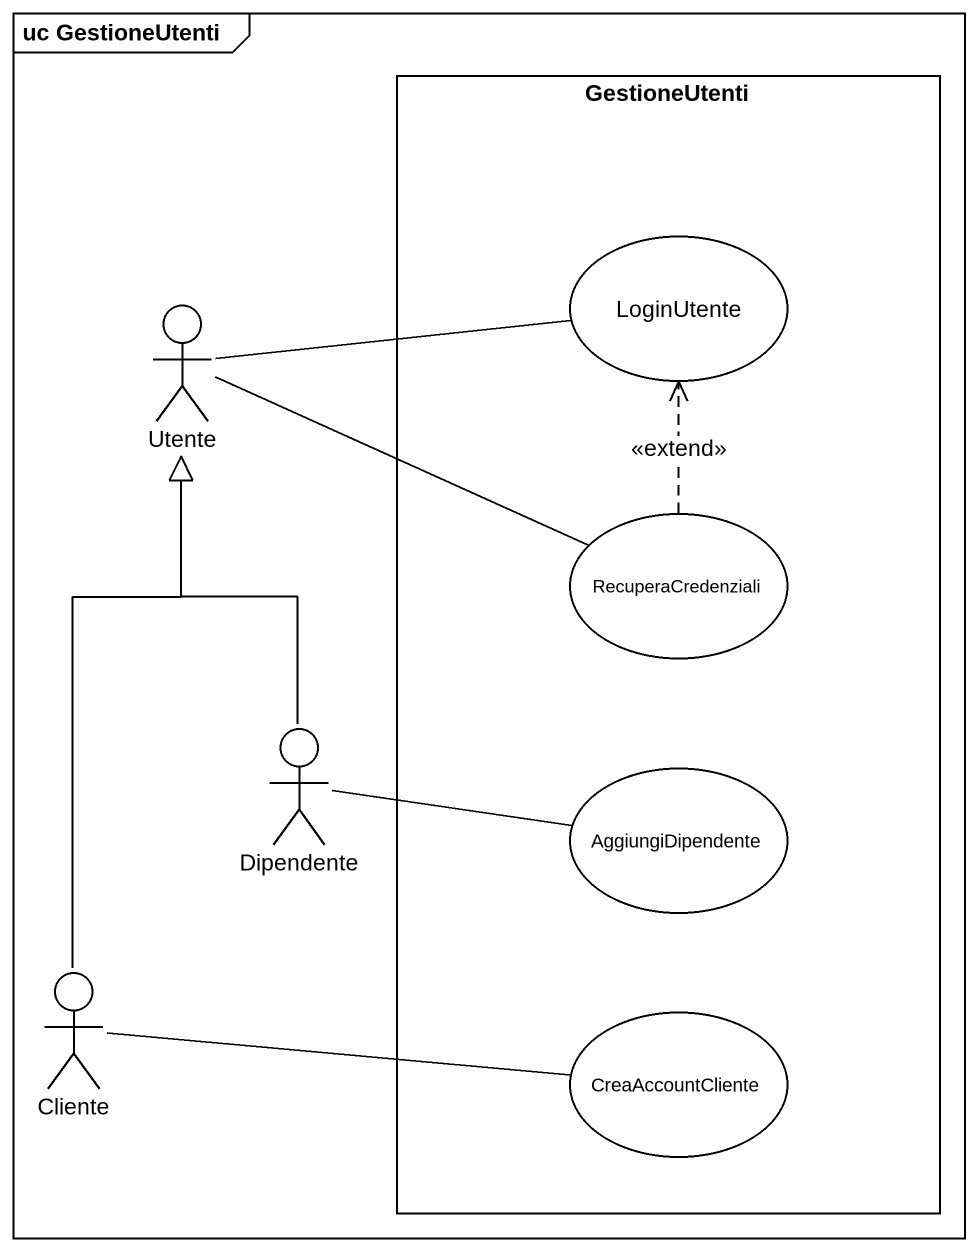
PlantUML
@startuml
mainframe uc GestioneUtenti
rectangle GestioneUtenti {
  usecase LoginUtente
  usecase RecuperaCredenziali
  usecase AggiungiDipendente
  usecase CreaAccountCliente
}
actor Utente
actor Dipendente
actor Cliente
Utente -right- LoginUtente
RecuperaCredenziali -left- Utente
RecuperaCredenziali .up.> LoginUtente : <<extend>>
Dipendente -up-|> Utente
Dipendente -right- AggiungiDipendente
Cliente -up-|> Utente
Cliente -right- CreaAccountCliente
@enduml
